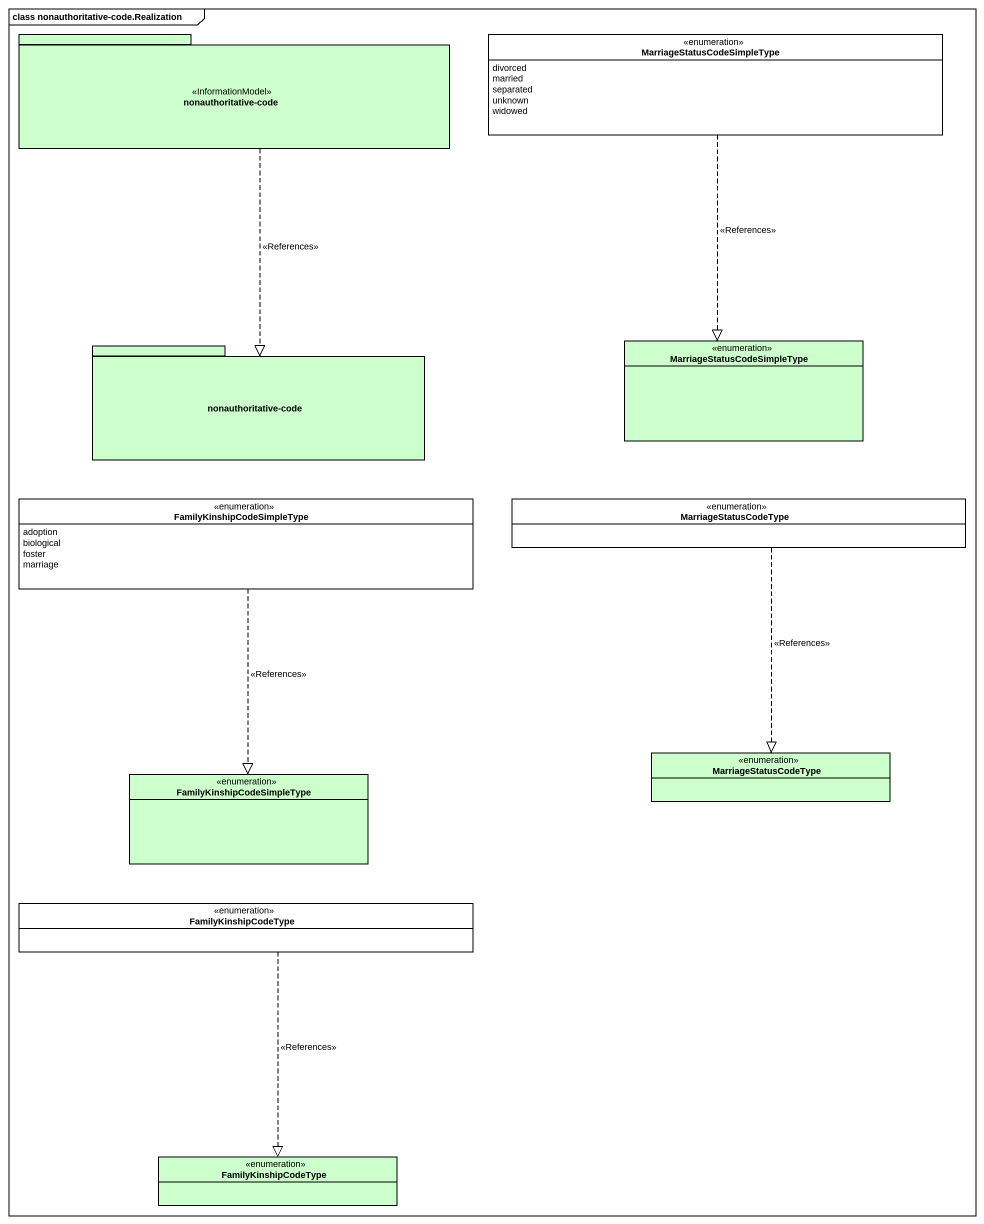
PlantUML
@startuml
mainframe class nonauthoritative-code.Realization
hide circle
hide empty members
package "nonauthoritative-code" as nonauthoritative_code <<InformationModel>> #CCFFCC {
}
enum MarriageStatusCodeSimpleType {
  divorced
  married
  separated
  unknown
  widowed
}
package "nonauthoritative-code" as nonauthoritative_code_2 #CCFFCC {
}
enum "MarriageStatusCodeSimpleType" as MarriageStatusCodeSimpleType_2 #CCFFCC
enum FamilyKinshipCodeSimpleType {
  adoption
  biological
  foster
  marriage
}
enum MarriageStatusCodeType
enum "FamilyKinshipCodeSimpleType" as FamilyKinshipCodeSimpleType_2 #CCFFCC
enum "MarriageStatusCodeType" as MarriageStatusCodeType_2 #CCFFCC
enum FamilyKinshipCodeType
enum "FamilyKinshipCodeType" as FamilyKinshipCodeType_2 #CCFFCC
nonauthoritative_code ..|> nonauthoritative_code_2 : <<References>>
MarriageStatusCodeSimpleType ..|> MarriageStatusCodeSimpleType_2 : <<References>>
FamilyKinshipCodeSimpleType ..|> FamilyKinshipCodeSimpleType_2 : <<References>>
MarriageStatusCodeType ..|> MarriageStatusCodeType_2 : <<References>>
FamilyKinshipCodeType ..|> FamilyKinshipCodeType_2 : <<References>>
@enduml
